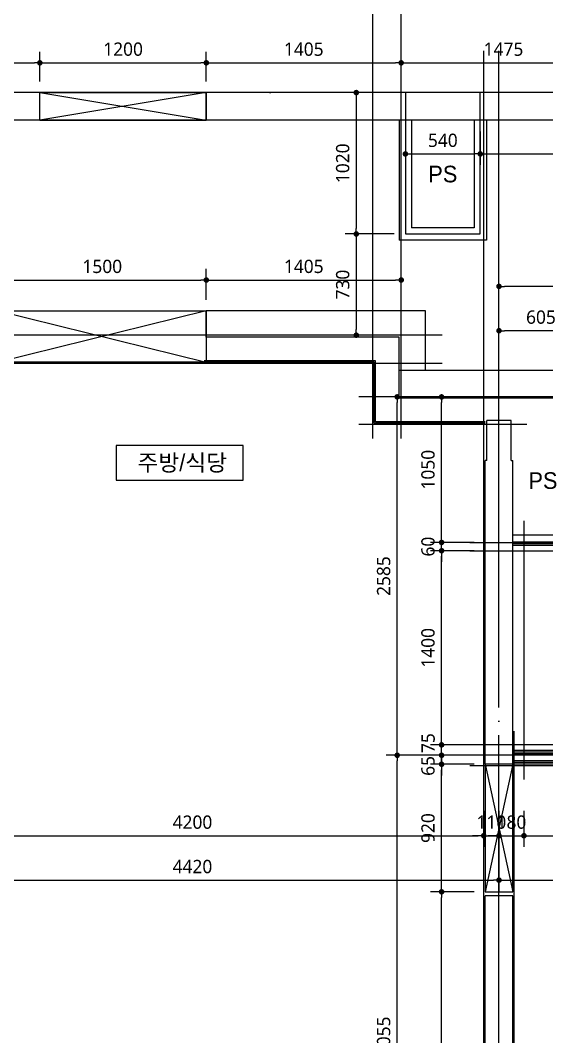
# Model space of a CAD drawing. Header units: millimetres. Extents: x 0 to 92204, y -190080 to 23760.
# Drawn here: x 16210 to 20005, y -38450 to -31119 of the extents above; entities that cross this region are included whole.
import ezdxf
from ezdxf.enums import TextEntityAlignment as Align

# ---------------------------------------------------------------- set-up
doc = ezdxf.new("R2010")
doc.units = ezdxf.units.MM
doc.header["$LTSCALE"] = 100
doc.linetypes.add('AUDIT_D_220706163347-0', pattern=[0])
doc.linetypes.add('CEN', pattern=[62, 60, -1, 0, -1])
doc.layers.get('defpoints').update_dxf_attribs({"color": 139})
for name, color, linetype in [('AA-XXXX-DIMS', 7, 'Continuous'), ('CEN_CON', 1, 'CEN'), ('CEN_WALL', 12, 'CEN'), ('CONC', 2, 'Continuous'), ('DIM', 7, 'AUDIT_D_220706163347-0'), ('ELE3_CON', 7, 'Continuous'), ('MC', 135, 'Continuous'), ('ROM', 7, 'AUDIT_D_220706163347-0'), ('WAL', 3, 'Continuous'), ('WAL_DRY', 7, 'Continuous'), ('실명', 3, 'AUDIT_D_220706163347-0'), ('실명박스', 7, 'AUDIT_D_220706163347-0'), ('창호-open', 4, 'Continuous')]:
    doc.layers.add(name, color=color, linetype=linetype)
doc.layers.add('AA-XXXX-MC', color=153, linetype='AUDIT_D_220706163347-0', plot=False)
doc.styles.add('HAUD01', font='Dotum.ttf')
doc.styles.add('맑은 고딕', font='malgun.ttf')
doc.dimstyles.new('NDIM40-in', dxfattribs={"dimscale": 40, "dimtxt": 2.4, "dimasz": 1, "dimexe": 2, "dimexo": 2, "dimgap": 1.2, "dimtad": 1, "dimdec": 0, "dimrnd": 0.25, "dimzin": 0, "dimdsep": 46, "dimtxsty": '맑은 고딕', "dimblk": 'DOT', "dimcen": 5, "dimclrd": 256, "dimclre": 256, "dimclrt": 3, "dimadec": 0, "dimazin": 0, "dimtfac": 1, "dimtdec": 0, "dimtix": 1, "dimtmove": 2, "dimatfit": 1, "dimldrblk": 'DIMDOT', "dimfxl": 0, "dimtolj": 1, "dimtzin": 0, "dimarcsym": 0})

# ---------------------------------------------------------------- blocks, each defined once
blk = doc.blocks.new('U-84A(기본)', base_point=(206477.1, -21253.3))
at = {"layer": 'CEN_CON'}
for p, q in [((217262.1, -21553.3), (217262.1, -10618.3)), ((221712.1, -10918.3), (211822.1, -10918.3)), ((219292.1, -13113.3), (216252.1, -13113.3))]:
    blk.add_line(p, q, dxfattribs=at)
at = {"layer": 'CEN_WALL'}
for p, q in [((216557.1, -13413.3), (216557.1, -10618.3)), ((216852.1, -12668.3), (212452.1, -12668.3)), ((217052.1, -14163.3), (218042.1, -14163.3)), ((219292.1, -15698.3), (217052.1, -15698.3))]:
    blk.add_line(p, q, dxfattribs=at)
at = {"layer": 'CONC'}
for p, q in [((213952.1, -10918.3), (211922.1, -10918.3)), ((213952.1, -11118.3), (213952.1, -10918.3)), ((218032.1, -10918.3), (215152.1, -10918.3)), ((215152.1, -11118.3), (215152.1, -10918.3)), ((213952.1, -11118.3), (212172.1, -11118.3)), ((218032.1, -11118.3), (215152.1, -11118.3)), ((219042.1, -12923.3), (216542.1, -12923.3)), ((216542.1, -13123.3), (216542.1, -12923.3)), ((219042.1, -13123.3), (216542.1, -13123.3)), ((217349.1, -13283.3), (217175.1, -13283.3)), ((217175.1, -13573.3), (217175.1, -13283.3)), ((217349.1, -13573.3), (217349.1, -13283.3)), ((217162.1, -15763.3), (217162.1, -13573.3)), ((217175.1, -13573.3), (217162.1, -13573.3)), ((217349.1, -13573.3), (217362.1, -13573.3)), ((217362.1, -15763.3), (217362.1, -13573.3)), ((217362.1, -15763.3), (217162.1, -15763.3)), ((217162.1, -19113.3), (217162.1, -16713.3)), ((217362.1, -16713.3), (217162.1, -16713.3)), ((217362.1, -19113.3), (217362.1, -16713.3))]:
    blk.add_line(p, q, dxfattribs=at)
at = {"layer": 'ELE3_CON'}
blk.add_line((213952.1, -11118.3), (215152.1, -11118.3), dxfattribs=at)
at = {"layer": 'MC'}
for p, q in [((216352.1, -13413.3), (216352.1, -10618.3)), ((217152.1, -21553.3), (217152.1, -10618.3)), ((216852.1, -12873.3), (212452.1, -12873.3)), ((217462.1, -13313.3), (216252.1, -13313.3)), ((217442.1, -14008.3), (217442.1, -15873.3)), ((217052.1, -14223.3), (218042.1, -14223.3)), ((217372.1, -21553.3), (217372.1, -15523.3)), ((219292.1, -15623.3), (217052.1, -15623.3)), ((219292.1, -15773.3), (217052.1, -15773.3))]:
    blk.add_line(p, q, dxfattribs=at)
at = {"layer": 'WAL'}
for p, q in [((216542.1, -11118.3), (216542.1, -11983.3)), ((216632.1, -11118.3), (216632.1, -11893.3)), ((217082.1, -11118.3), (217082.1, -11893.3)), ((217172.1, -11118.3), (217172.1, -11983.3)), ((217082.1, -11893.3), (216632.1, -11893.3)), ((217172.1, -11983.3), (216542.1, -11983.3)), ((216732.1, -12493.3), (215152.1, -12493.3)), ((215152.1, -12683.3), (215152.1, -12493.3)), ((216732.1, -12923.3), (216732.1, -12493.3)), ((216542.1, -12683.3), (215152.1, -12683.3)), ((216542.1, -13123.3), (216542.1, -12683.3))]:
    blk.add_line(p, q, dxfattribs=at)
at = {"layer": 'WAL_DRY'}
for p, q in [((216372.1, -12853.3), (215137.1, -12853.3)), ((216362.1, -12863.3), (215137.1, -12863.3)), ((216362.1, -13303.3), (216362.1, -12863.3)), ((216372.1, -13293.3), (216372.1, -12853.3)), ((217162.1, -13303.3), (216362.1, -13303.3)), ((217162.1, -13293.3), (216372.1, -13293.3)), ((217362.1, -14108.3), (217797.1, -14108.3)), ((217362.1, -14158.3), (217847.1, -14158.3)), ((217362.1, -14170.8), (217859.6, -14170.8)), ((217362.1, -14183.3), (217872.1, -14183.3)), ((219082.1, -15663.3), (217362.1, -15663.3)), ((219094.6, -15675.8), (217362.1, -15675.8)), ((219107.1, -15688.3), (217362.1, -15688.3)), ((219157.1, -15738.3), (217362.1, -15738.3)), ((219169.6, -15750.8), (217362.1, -15750.8)), ((219182.1, -15763.3), (217362.1, -15763.3))]:
    blk.add_line(p, q, dxfattribs=at)
blk = doc.blocks.new('_Dot')
at = {"color": 0, "linetype": 'ByBlock', "lineweight": -2}
blk.add_line((-0.5, 0), (-1, 0), dxfattribs=at)
at = {"color": 0, "linetype": 'ByBlock', "const_width": 0.5}
blk.add_lwpolyline([(-0.25, 0, 1), (0.25, 0, 1)], format="xyb", close=True, dxfattribs=at)
blk = doc.blocks.new('*D460')
at = {"layer": 'defpoints', "color": 0, "transparency": 16777216}
for p in [(15351.2, -36740.4), (19551.2, -36740.4), (19551.2, -37001.1)]:
    blk.add_point(p, dxfattribs=at)
at = {"layer": 'DIM', "lineweight": -2, "transparency": 16777216}
for p, q in [((15351.2, -36820.4), (15351.2, -37081.1)), ((19551.2, -36820.4), (19551.2, -37081.1)), ((15391.2, -37001.1), (19511.2, -37001.1))]:
    blk.add_line(p, q, dxfattribs=at)
at = {"layer": 'DIM', "lineweight": -2, "transparency": 16777216, "xscale": 40, "yscale": 40, "zscale": 40, "rotation": 180}
blk.add_blockref('_Dot', (15351.2, -37001.1), dxfattribs=at)
at = {"layer": 'DIM', "lineweight": -2, "transparency": 16777216, "xscale": 40, "yscale": 40, "zscale": 40}
blk.add_blockref('_Dot', (19551.2, -37001.1), dxfattribs=at)
at = {"layer": 'DIM', "color": 3, "transparency": 16777216, "insert": (17451.2, -36903.5), "char_height": 96, "attachment_point": 5, "style": '맑은 고딕'}
blk.add_mtext('\\A1;4200', dxfattribs=at)
blk = doc.blocks.new('DIMDOT')
at = {"layer": 'AA-XXXX-DIMS'}
for p, q in [((-1.5, 0), (1.5, 0)), ((0, -1.5), (0, 1.5))]:
    blk.add_line(p, q, dxfattribs=at)
for radius in [0.5, 0.25]:
    blk.add_circle((0, 0), radius, dxfattribs=at)
blk = doc.blocks.new('*D461')
at = {"layer": 'defpoints', "color": 0, "transparency": 16777216}
for p in [(19551.2, -36740.4), (19661.2, -36740.4), (19661.2, -37001.1)]:
    blk.add_point(p, dxfattribs=at)
at = {"layer": 'DIM', "lineweight": -2, "transparency": 16777216}
for p, q in [((19551.2, -36820.4), (19551.2, -37081.1)), ((19661.2, -36820.4), (19661.2, -37081.1)), ((19511.2, -37001.1), (19471.2, -37001.1)), ((19551.2, -37001.1), (19661.2, -37001.1)), ((19701.2, -37001.1), (19741.2, -37001.1))]:
    blk.add_line(p, q, dxfattribs=at)
at = {"layer": 'DIM', "lineweight": -2, "transparency": 16777216, "xscale": 40, "yscale": 40, "zscale": 40}
blk.add_blockref('_Dot', (19551.2, -37001.1), dxfattribs=at)
at = {"layer": 'DIM', "lineweight": -2, "transparency": 16777216, "xscale": 40, "yscale": 40, "zscale": 40, "rotation": 180}
blk.add_blockref('_Dot', (19661.2, -37001.1), dxfattribs=at)
at = {"layer": 'DIM', "color": 3, "transparency": 16777216, "insert": (19606.2, -36903.2), "char_height": 96, "attachment_point": 5, "style": '맑은 고딕'}
blk.add_mtext('\\A1;110', dxfattribs=at)
blk = doc.blocks.new('*D462')
at = {"layer": 'defpoints', "color": 0, "transparency": 16777216}
for p in [(19661.2, -36740.4), (19841.2, -36740.4), (19841.2, -37001.1)]:
    blk.add_point(p, dxfattribs=at)
at = {"layer": 'DIM', "lineweight": -2, "transparency": 16777216}
for p, q in [((19661.2, -36820.4), (19661.2, -37081.1)), ((19841.2, -36820.4), (19841.2, -37081.1)), ((19621.2, -37001.1), (19581.2, -37001.1)), ((19661.2, -37001.1), (19841.2, -37001.1)), ((19881.2, -37001.1), (19921.2, -37001.1))]:
    blk.add_line(p, q, dxfattribs=at)
at = {"layer": 'DIM', "lineweight": -2, "transparency": 16777216, "xscale": 40, "yscale": 40, "zscale": 40}
blk.add_blockref('_Dot', (19661.2, -37001.1), dxfattribs=at)
at = {"layer": 'DIM', "lineweight": -2, "transparency": 16777216, "xscale": 40, "yscale": 40, "zscale": 40, "rotation": 180}
blk.add_blockref('_Dot', (19841.2, -37001.1), dxfattribs=at)
at = {"layer": 'DIM', "color": 3, "transparency": 16777216, "insert": (19751.2, -36903.2), "char_height": 96, "attachment_point": 5, "style": '맑은 고딕'}
blk.add_mtext('\\A1;180', dxfattribs=at)
blk = doc.blocks.new('*D463')
at = {"layer": 'defpoints', "color": 0, "transparency": 16777216}
for p in [(19841.2, -36740.4), (21441.2, -36740.4), (21441.2, -37001.1)]:
    blk.add_point(p, dxfattribs=at)
at = {"layer": 'DIM', "lineweight": -2, "transparency": 16777216}
for p, q in [((19841.2, -36820.4), (19841.2, -37081.1)), ((21441.2, -36820.4), (21441.2, -37081.1)), ((19881.2, -37001.1), (21401.2, -37001.1))]:
    blk.add_line(p, q, dxfattribs=at)
at = {"layer": 'DIM', "lineweight": -2, "transparency": 16777216, "xscale": 40, "yscale": 40, "zscale": 40, "rotation": 180}
blk.add_blockref('_Dot', (19841.2, -37001.1), dxfattribs=at)
at = {"layer": 'DIM', "lineweight": -2, "transparency": 16777216, "xscale": 40, "yscale": 40, "zscale": 40}
blk.add_blockref('_Dot', (21441.2, -37001.1), dxfattribs=at)
at = {"layer": 'DIM', "color": 3, "transparency": 16777216, "insert": (20641.2, -36903.2), "char_height": 96, "attachment_point": 5, "style": '맑은 고딕'}
blk.add_mtext('\\A1;1600', dxfattribs=at)
blk = doc.blocks.new('*D470')
at = {"layer": 'defpoints', "color": 0, "transparency": 16777216}
for p in [(19661.2, -36740.4), (21516.2, -36740.4), (21516.2, -37321.1)]:
    blk.add_point(p, dxfattribs=at)
at = {"layer": 'DIM', "lineweight": -2, "transparency": 16777216}
for p, q in [((19661.2, -36820.4), (19661.2, -37401.1)), ((21516.2, -36820.4), (21516.2, -37401.1)), ((19701.2, -37321.1), (21476.2, -37321.1))]:
    blk.add_line(p, q, dxfattribs=at)
at = {"layer": 'DIM', "lineweight": -2, "transparency": 16777216, "xscale": 40, "yscale": 40, "zscale": 40, "rotation": 180}
blk.add_blockref('_Dot', (19661.2, -37321.1), dxfattribs=at)
at = {"layer": 'DIM', "lineweight": -2, "transparency": 16777216, "xscale": 40, "yscale": 40, "zscale": 40}
blk.add_blockref('_Dot', (21516.2, -37321.1), dxfattribs=at)
at = {"layer": 'DIM', "color": 3, "transparency": 16777216, "insert": (20588.7, -37223.2), "char_height": 96, "attachment_point": 5, "style": '맑은 고딕'}
blk.add_mtext('\\A1;1855', dxfattribs=at)
blk = doc.blocks.new('*D471')
at = {"layer": 'defpoints', "color": 0, "transparency": 16777216}
for p in [(15241.2, -36740.4), (19661.2, -36740.4), (19661.2, -37321.1)]:
    blk.add_point(p, dxfattribs=at)
at = {"layer": 'DIM', "lineweight": -2, "transparency": 16777216}
for p, q in [((15241.2, -36820.4), (15241.2, -37401.1)), ((19661.2, -36820.4), (19661.2, -37401.1)), ((15281.2, -37321.1), (19621.2, -37321.1))]:
    blk.add_line(p, q, dxfattribs=at)
at = {"layer": 'DIM', "lineweight": -2, "transparency": 16777216, "xscale": 40, "yscale": 40, "zscale": 40, "rotation": 180}
blk.add_blockref('_Dot', (15241.2, -37321.1), dxfattribs=at)
at = {"layer": 'DIM', "lineweight": -2, "transparency": 16777216, "xscale": 40, "yscale": 40, "zscale": 40}
blk.add_blockref('_Dot', (19661.2, -37321.1), dxfattribs=at)
at = {"layer": 'DIM', "color": 3, "transparency": 16777216, "insert": (17451.2, -37223.5), "char_height": 96, "attachment_point": 5, "style": '맑은 고딕'}
blk.add_mtext('\\A1;4420', dxfattribs=at)
blk = doc.blocks.new('*D491')
at = {"layer": 'defpoints', "color": 0, "transparency": 16777216}
for p in [(16351.2, -31425.8), (15216.2, -31640.4), (16351.2, -31640.4)]:
    blk.add_point(p, dxfattribs=at)
at = {"layer": 'DIM', "lineweight": -2, "transparency": 16777216}
for p, q in [((15216.2, -31560.4), (15216.2, -31345.8)), ((16351.2, -31560.4), (16351.2, -31345.8)), ((15256.2, -31425.8), (16311.2, -31425.8))]:
    blk.add_line(p, q, dxfattribs=at)
at = {"layer": 'DIM', "lineweight": -2, "transparency": 16777216, "xscale": 40, "yscale": 40, "zscale": 40, "rotation": 180}
blk.add_blockref('_Dot', (15216.2, -31425.8), dxfattribs=at)
at = {"layer": 'DIM', "lineweight": -2, "transparency": 16777216, "xscale": 40, "yscale": 40, "zscale": 40}
blk.add_blockref('_Dot', (16351.2, -31425.8), dxfattribs=at)
at = {"layer": 'DIM', "color": 3, "transparency": 16777216, "insert": (15783.7, -31327.9), "char_height": 96, "attachment_point": 5, "style": '맑은 고딕'}
blk.add_mtext('\\A1;1135', dxfattribs=at)
blk = doc.blocks.new('*D492')
at = {"layer": 'defpoints', "color": 0, "transparency": 16777216}
for p in [(17551.2, -31425.8), (16351.2, -31640.4), (17551.2, -31640.4)]:
    blk.add_point(p, dxfattribs=at)
at = {"layer": 'DIM', "lineweight": -2, "transparency": 16777216}
for p, q in [((16351.2, -31560.4), (16351.2, -31345.8)), ((17551.2, -31560.4), (17551.2, -31345.8)), ((16391.2, -31425.8), (17511.2, -31425.8))]:
    blk.add_line(p, q, dxfattribs=at)
at = {"layer": 'DIM', "lineweight": -2, "transparency": 16777216, "xscale": 40, "yscale": 40, "zscale": 40, "rotation": 180}
blk.add_blockref('_Dot', (16351.2, -31425.8), dxfattribs=at)
at = {"layer": 'DIM', "lineweight": -2, "transparency": 16777216, "xscale": 40, "yscale": 40, "zscale": 40}
blk.add_blockref('_Dot', (17551.2, -31425.8), dxfattribs=at)
at = {"layer": 'DIM', "color": 3, "transparency": 16777216, "insert": (16951.2, -31327.9), "char_height": 96, "attachment_point": 5, "style": '맑은 고딕'}
blk.add_mtext('\\A1;1200', dxfattribs=at)
blk = doc.blocks.new('*D493')
at = {"layer": 'defpoints', "color": 0, "transparency": 16777216}
for p in [(18956.2, -31425.8), (17551.2, -31640.4), (18956.2, -31640.4)]:
    blk.add_point(p, dxfattribs=at)
at = {"layer": 'DIM', "lineweight": -2, "transparency": 16777216}
for p, q in [((17551.2, -31560.4), (17551.2, -31345.8)), ((18956.2, -31560.4), (18956.2, -31345.8)), ((17591.2, -31425.8), (18916.2, -31425.8))]:
    blk.add_line(p, q, dxfattribs=at)
at = {"layer": 'DIM', "lineweight": -2, "transparency": 16777216, "xscale": 40, "yscale": 40, "zscale": 40, "rotation": 180}
blk.add_blockref('_Dot', (17551.2, -31425.8), dxfattribs=at)
at = {"layer": 'DIM', "lineweight": -2, "transparency": 16777216, "xscale": 40, "yscale": 40, "zscale": 40}
blk.add_blockref('_Dot', (18956.2, -31425.8), dxfattribs=at)
at = {"layer": 'DIM', "color": 3, "transparency": 16777216, "insert": (18253.7, -31327.9), "char_height": 96, "attachment_point": 5, "style": '맑은 고딕'}
blk.add_mtext('\\A1;1405', dxfattribs=at)
blk = doc.blocks.new('*D494')
at = {"layer": 'defpoints', "color": 0, "transparency": 16777216}
for p in [(20431.2, -31425.8), (18956.2, -31640.4), (20431.2, -31640.4)]:
    blk.add_point(p, dxfattribs=at)
at = {"layer": 'DIM', "lineweight": -2, "transparency": 16777216}
for p, q in [((18956.2, -31560.4), (18956.2, -31345.8)), ((20431.2, -31560.4), (20431.2, -31345.8)), ((18996.2, -31425.8), (20391.2, -31425.8))]:
    blk.add_line(p, q, dxfattribs=at)
at = {"layer": 'DIM', "lineweight": -2, "transparency": 16777216, "xscale": 40, "yscale": 40, "zscale": 40, "rotation": 180}
blk.add_blockref('_Dot', (18956.2, -31425.8), dxfattribs=at)
at = {"layer": 'DIM', "lineweight": -2, "transparency": 16777216, "xscale": 40, "yscale": 40, "zscale": 40}
blk.add_blockref('_Dot', (20431.2, -31425.8), dxfattribs=at)
at = {"layer": 'DIM', "color": 3, "transparency": 16777216, "insert": (19693.7, -31327.9), "char_height": 96, "attachment_point": 5, "style": '맑은 고딕'}
blk.add_mtext('\\A1;1475', dxfattribs=at)
blk = doc.blocks.new('*D500')
at = {"layer": 'defpoints', "color": 0, "transparency": 16777216}
for p in [(18986.2, -31640.4), (18632.4, -32660.4), (18986.2, -32660.4)]:
    blk.add_point(p, dxfattribs=at)
at = {"layer": 'DIM', "lineweight": -2, "transparency": 16777216}
for p, q in [((18906.2, -31640.4), (18552.4, -31640.4)), ((18632.4, -31680.4), (18632.4, -32620.4)), ((18906.2, -32660.4), (18552.4, -32660.4))]:
    blk.add_line(p, q, dxfattribs=at)
at = {"layer": 'DIM', "lineweight": -2, "transparency": 16777216, "xscale": 40, "yscale": 40, "zscale": 40}
for p, rotation in [((18632.4, -31640.4), 90), ((18632.4, -32660.4), 270)]:
    blk.add_blockref('_Dot', p, dxfattribs=dict(at, rotation=rotation))
at = {"layer": 'DIM', "color": 3, "transparency": 16777216, "insert": (18534.6, -32150.4), "char_height": 96, "attachment_point": 5, "rotation": 90, "style": '맑은 고딕'}
blk.add_mtext('\\A1;1020', dxfattribs=at)
blk = doc.blocks.new('*D501')
at = {"layer": 'defpoints', "color": 0, "transparency": 16777216}
for p in [(18986.2, -32660.4), (18632.4, -33390.4), (18986.2, -33390.4)]:
    blk.add_point(p, dxfattribs=at)
at = {"layer": 'DIM', "lineweight": -2, "transparency": 16777216}
for p, q in [((18906.2, -32660.4), (18552.4, -32660.4)), ((18632.4, -32700.4), (18632.4, -33350.4)), ((18906.2, -33390.4), (18552.4, -33390.4))]:
    blk.add_line(p, q, dxfattribs=at)
at = {"layer": 'DIM', "lineweight": -2, "transparency": 16777216, "xscale": 40, "yscale": 40, "zscale": 40}
for p, rotation in [((18632.4, -32660.4), 90), ((18632.4, -33390.4), 270)]:
    blk.add_blockref('_Dot', p, dxfattribs=dict(at, rotation=rotation))
at = {"layer": 'DIM', "color": 3, "transparency": 16777216, "insert": (18534.8, -33025.4), "char_height": 96, "attachment_point": 5, "rotation": 90, "style": '맑은 고딕'}
blk.add_mtext('\\A1;730', dxfattribs=at)
blk = doc.blocks.new('*D502')
at = {"layer": 'defpoints', "color": 0, "transparency": 16777216}
for p in [(18986.2, -31840.4), (19526.2, -31840.4), (19526.2, -32082.8)]:
    blk.add_point(p, dxfattribs=at)
at = {"layer": 'DIM', "lineweight": -2, "transparency": 16777216}
for p, q in [((18986.2, -31920.4), (18986.2, -32162.8)), ((19526.2, -31920.4), (19526.2, -32162.8)), ((19026.2, -32082.8), (19486.2, -32082.8))]:
    blk.add_line(p, q, dxfattribs=at)
at = {"layer": 'DIM', "lineweight": -2, "transparency": 16777216, "xscale": 40, "yscale": 40, "zscale": 40, "rotation": 180}
blk.add_blockref('_Dot', (18986.2, -32082.8), dxfattribs=at)
at = {"layer": 'DIM', "lineweight": -2, "transparency": 16777216, "xscale": 40, "yscale": 40, "zscale": 40}
blk.add_blockref('_Dot', (19526.2, -32082.8), dxfattribs=at)
at = {"layer": 'DIM', "color": 3, "transparency": 16777216, "insert": (19256.2, -31985.2), "char_height": 96, "attachment_point": 5, "style": '맑은 고딕'}
blk.add_mtext('\\A1;540', dxfattribs=at)
blk = doc.blocks.new('*D503')
at = {"layer": 'defpoints', "color": 0, "transparency": 16777216}
for p in [(19526.2, -31840.4), (21431.2, -31840.4), (21431.2, -32082.8)]:
    blk.add_point(p, dxfattribs=at)
at = {"layer": 'DIM', "lineweight": -2, "transparency": 16777216}
for p, q in [((19526.2, -31920.4), (19526.2, -32162.8)), ((21431.2, -31920.4), (21431.2, -32162.8)), ((19566.2, -32082.8), (21391.2, -32082.8))]:
    blk.add_line(p, q, dxfattribs=at)
at = {"layer": 'DIM', "lineweight": -2, "transparency": 16777216, "xscale": 40, "yscale": 40, "zscale": 40, "rotation": 180}
blk.add_blockref('_Dot', (19526.2, -32082.8), dxfattribs=at)
at = {"layer": 'DIM', "lineweight": -2, "transparency": 16777216, "xscale": 40, "yscale": 40, "zscale": 40}
blk.add_blockref('_Dot', (21431.2, -32082.8), dxfattribs=at)
at = {"layer": 'DIM', "color": 3, "transparency": 16777216, "insert": (20478.7, -31984.9), "char_height": 96, "attachment_point": 5, "style": '맑은 고딕'}
blk.add_mtext('\\A1;1905', dxfattribs=at)
blk = doc.blocks.new('*D510')
at = {"layer": 'defpoints', "color": 0, "transparency": 16777216}
for p in [(19661.2, -33358.3), (19661.2, -33655.4), (20266.2, -33655.4)]:
    blk.add_point(p, dxfattribs=at)
at = {"layer": 'DIM', "lineweight": -2, "transparency": 16777216}
for p, q in [((19661.2, -33575.4), (19661.2, -33278.3)), ((20266.2, -33575.4), (20266.2, -33278.3)), ((20226.2, -33358.3), (19701.2, -33358.3))]:
    blk.add_line(p, q, dxfattribs=at)
at = {"layer": 'DIM', "lineweight": -2, "transparency": 16777216, "xscale": 40, "yscale": 40, "zscale": 40, "rotation": 180}
blk.add_blockref('_Dot', (19661.2, -33358.3), dxfattribs=at)
at = {"layer": 'DIM', "lineweight": -2, "transparency": 16777216, "xscale": 40, "yscale": 40, "zscale": 40}
blk.add_blockref('_Dot', (20266.2, -33358.3), dxfattribs=at)
at = {"layer": 'DIM', "color": 3, "transparency": 16777216, "insert": (19963.7, -33260.7), "char_height": 96, "attachment_point": 5, "style": '맑은 고딕'}
blk.add_mtext('\\A1;605', dxfattribs=at)
blk = doc.blocks.new('*D511')
at = {"layer": 'defpoints', "color": 0, "transparency": 16777216}
for p in [(19661.2, -33038.3), (19661.2, -33655.4), (23506.2, -33655.4)]:
    blk.add_point(p, dxfattribs=at)
at = {"layer": 'DIM', "lineweight": -2, "transparency": 16777216}
for p, q in [((19661.2, -33575.4), (19661.2, -32958.3)), ((23506.2, -33575.4), (23506.2, -32958.3)), ((23466.2, -33038.3), (19701.2, -33038.3))]:
    blk.add_line(p, q, dxfattribs=at)
at = {"layer": 'DIM', "lineweight": -2, "transparency": 16777216, "xscale": 40, "yscale": 40, "zscale": 40, "rotation": 180}
blk.add_blockref('_Dot', (19661.2, -33038.3), dxfattribs=at)
at = {"layer": 'DIM', "lineweight": -2, "transparency": 16777216, "xscale": 40, "yscale": 40, "zscale": 40}
blk.add_blockref('_Dot', (23506.2, -33038.3), dxfattribs=at)
at = {"layer": 'DIM', "color": 3, "transparency": 16777216, "insert": (21583.7, -32940.7), "char_height": 96, "attachment_point": 5, "style": '맑은 고딕'}
blk.add_mtext('\\A1;3845', dxfattribs=at)
blk = doc.blocks.new('*D512')
at = {"layer": 'defpoints', "color": 0, "transparency": 16777216}
for p in [(19247.4, -37405.4), (19561.2, -37405.4), (19561.2, -40475.4)]:
    blk.add_point(p, dxfattribs=at)
at = {"layer": 'DIM', "lineweight": -2, "transparency": 16777216}
for p, q in [((19481.2, -37405.4), (19167.4, -37405.4)), ((19247.4, -40435.4), (19247.4, -37445.4)), ((19481.2, -40475.4), (19167.4, -40475.4))]:
    blk.add_line(p, q, dxfattribs=at)
at = {"layer": 'DIM', "lineweight": -2, "transparency": 16777216, "xscale": 40, "yscale": 40, "zscale": 40}
for p, rotation in [((19247.4, -37405.4), 90), ((19247.4, -40475.4), 270)]:
    blk.add_blockref('_Dot', p, dxfattribs=dict(at, rotation=rotation))
at = {"layer": 'DIM', "color": 3, "transparency": 16777216, "insert": (19149.8, -38940.4), "char_height": 96, "attachment_point": 5, "rotation": 90, "style": '맑은 고딕'}
blk.add_mtext('\\A1;3070', dxfattribs=at)
blk = doc.blocks.new('*D513')
at = {"layer": 'defpoints', "color": 0, "transparency": 16777216}
for p in [(19247.4, -36485.4), (19561.2, -36485.4), (19561.2, -37405.4)]:
    blk.add_point(p, dxfattribs=at)
at = {"layer": 'DIM', "lineweight": -2, "transparency": 16777216}
for p, q in [((19481.2, -36485.4), (19167.4, -36485.4)), ((19247.4, -37365.4), (19247.4, -36525.4)), ((19481.2, -37405.4), (19167.4, -37405.4))]:
    blk.add_line(p, q, dxfattribs=at)
at = {"layer": 'DIM', "lineweight": -2, "transparency": 16777216, "xscale": 40, "yscale": 40, "zscale": 40}
for p, rotation in [((19247.4, -36485.4), 90), ((19247.4, -37405.4), 270)]:
    blk.add_blockref('_Dot', p, dxfattribs=dict(at, rotation=rotation))
at = {"layer": 'DIM', "color": 3, "transparency": 16777216, "insert": (19149.8, -36945.4), "char_height": 96, "attachment_point": 5, "rotation": 90, "style": '맑은 고딕'}
blk.add_mtext('\\A1;920', dxfattribs=at)
blk = doc.blocks.new('*D514')
at = {"layer": 'defpoints', "color": 0, "transparency": 16777216}
for p in [(19247.4, -36420.4), (19561.2, -36420.4), (19561.2, -36485.4)]:
    blk.add_point(p, dxfattribs=at)
at = {"layer": 'DIM', "lineweight": -2, "transparency": 16777216}
for p, q in [((19247.4, -36380.4), (19247.4, -36340.4)), ((19481.2, -36420.4), (19167.4, -36420.4)), ((19247.4, -36485.4), (19247.4, -36420.4)), ((19481.2, -36485.4), (19167.4, -36485.4)), ((19247.4, -36525.4), (19247.4, -36565.4))]:
    blk.add_line(p, q, dxfattribs=at)
at = {"layer": 'DIM', "lineweight": -2, "transparency": 16777216, "xscale": 40, "yscale": 40, "zscale": 40}
for p, rotation in [((19247.4, -36420.4), 270), ((19247.4, -36485.4), 90)]:
    blk.add_blockref('_Dot', p, dxfattribs=dict(at, rotation=rotation))
at = {"layer": 'DIM', "color": 3, "transparency": 16777216, "insert": (19149.8, -36497.2), "char_height": 96, "attachment_point": 5, "rotation": 90, "style": '맑은 고딕'}
blk.add_mtext('\\A1;65', dxfattribs=at)
blk = doc.blocks.new('*D515')
at = {"layer": 'defpoints', "color": 0, "transparency": 16777216}
for p in [(19247.4, -36345.4), (19561.2, -36345.4), (19561.2, -36420.4)]:
    blk.add_point(p, dxfattribs=at)
at = {"layer": 'DIM', "lineweight": -2, "transparency": 16777216}
for p, q in [((19247.4, -36305.4), (19247.4, -36265.4)), ((19481.2, -36345.4), (19167.4, -36345.4)), ((19247.4, -36420.4), (19247.4, -36345.4)), ((19481.2, -36420.4), (19167.4, -36420.4)), ((19247.4, -36460.4), (19247.4, -36500.4))]:
    blk.add_line(p, q, dxfattribs=at)
at = {"layer": 'DIM', "lineweight": -2, "transparency": 16777216, "xscale": 40, "yscale": 40, "zscale": 40}
for p, rotation in [((19247.4, -36345.4), 270), ((19247.4, -36420.4), 90)]:
    blk.add_blockref('_Dot', p, dxfattribs=dict(at, rotation=rotation))
at = {"layer": 'DIM', "color": 3, "transparency": 16777216, "insert": (19150.6, -36332.5), "char_height": 96, "attachment_point": 5, "rotation": 90, "style": '맑은 고딕'}
blk.add_mtext('\\A1;75', dxfattribs=at)
blk = doc.blocks.new('*D516')
at = {"layer": 'defpoints', "color": 0, "transparency": 16777216}
for p in [(19247.4, -34945.4), (19561.2, -34945.4), (19561.2, -36345.4)]:
    blk.add_point(p, dxfattribs=at)
at = {"layer": 'DIM', "lineweight": -2, "transparency": 16777216}
for p, q in [((19481.2, -34945.4), (19167.4, -34945.4)), ((19247.4, -36305.4), (19247.4, -34985.4)), ((19481.2, -36345.4), (19167.4, -36345.4))]:
    blk.add_line(p, q, dxfattribs=at)
at = {"layer": 'DIM', "lineweight": -2, "transparency": 16777216, "xscale": 40, "yscale": 40, "zscale": 40}
for p, rotation in [((19247.4, -34945.4), 90), ((19247.4, -36345.4), 270)]:
    blk.add_blockref('_Dot', p, dxfattribs=dict(at, rotation=rotation))
at = {"layer": 'DIM', "color": 3, "transparency": 16777216, "insert": (19149.6, -35645.4), "char_height": 96, "attachment_point": 5, "rotation": 90, "style": '맑은 고딕'}
blk.add_mtext('\\A1;1400', dxfattribs=at)
blk = doc.blocks.new('*D517')
at = {"layer": 'defpoints', "color": 0, "transparency": 16777216}
for p in [(19247.4, -34885.4), (19561.2, -34885.4), (19561.2, -34945.4)]:
    blk.add_point(p, dxfattribs=at)
at = {"layer": 'DIM', "lineweight": -2, "transparency": 16777216}
for p, q in [((19247.4, -34845.4), (19247.4, -34805.4)), ((19481.2, -34885.4), (19167.4, -34885.4)), ((19247.4, -34945.4), (19247.4, -34885.4)), ((19481.2, -34945.4), (19167.4, -34945.4)), ((19247.4, -34985.4), (19247.4, -35025.4))]:
    blk.add_line(p, q, dxfattribs=at)
at = {"layer": 'DIM', "lineweight": -2, "transparency": 16777216, "xscale": 40, "yscale": 40, "zscale": 40}
for p, rotation in [((19247.4, -34885.4), 270), ((19247.4, -34945.4), 90)]:
    blk.add_blockref('_Dot', p, dxfattribs=dict(at, rotation=rotation))
at = {"layer": 'DIM', "color": 3, "transparency": 16777216, "insert": (19149.8, -34915.4), "char_height": 96, "attachment_point": 5, "rotation": 90, "style": '맑은 고딕'}
blk.add_mtext('\\A1;60', dxfattribs=at)
blk = doc.blocks.new('*D518')
at = {"layer": 'defpoints', "color": 0, "transparency": 16777216}
for p in [(19247.4, -33835.4), (19551.2, -33835.4), (19561.2, -34885.4)]:
    blk.add_point(p, dxfattribs=at)
at = {"layer": 'DIM', "lineweight": -2, "transparency": 16777216}
for p, q in [((19471.2, -33835.4), (19167.4, -33835.4)), ((19247.4, -34845.4), (19247.4, -33875.4)), ((19481.2, -34885.4), (19167.4, -34885.4))]:
    blk.add_line(p, q, dxfattribs=at)
at = {"layer": 'DIM', "lineweight": -2, "transparency": 16777216, "xscale": 40, "yscale": 40, "zscale": 40}
for p, rotation in [((19247.4, -33835.4), 90), ((19247.4, -34885.4), 270)]:
    blk.add_blockref('_Dot', p, dxfattribs=dict(at, rotation=rotation))
at = {"layer": 'DIM', "color": 3, "transparency": 16777216, "insert": (19149.6, -34360.4), "char_height": 96, "attachment_point": 5, "rotation": 90, "style": '맑은 고딕'}
blk.add_mtext('\\A1;1050', dxfattribs=at)
blk = doc.blocks.new('*D519')
at = {"layer": 'defpoints', "color": 0, "transparency": 16777216}
for p in [(18927.4, -33835.4), (19551.2, -33835.4), (19555.2, -36420.4)]:
    blk.add_point(p, dxfattribs=at)
at = {"layer": 'DIM', "lineweight": -2, "transparency": 16777216}
for p, q in [((19471.2, -33835.4), (18847.4, -33835.4)), ((18927.4, -36380.4), (18927.4, -33875.4)), ((19475.2, -36420.4), (18847.4, -36420.4))]:
    blk.add_line(p, q, dxfattribs=at)
at = {"layer": 'DIM', "lineweight": -2, "transparency": 16777216, "xscale": 40, "yscale": 40, "zscale": 40}
for p, rotation in [((18927.4, -33835.4), 90), ((18927.4, -36420.4), 270)]:
    blk.add_blockref('_Dot', p, dxfattribs=dict(at, rotation=rotation))
at = {"layer": 'DIM', "color": 3, "transparency": 16777216, "insert": (18829.8, -35127.9), "char_height": 96, "attachment_point": 5, "rotation": 90, "style": '맑은 고딕'}
blk.add_mtext('\\A1;2585', dxfattribs=at)
blk = doc.blocks.new('*D520')
at = {"layer": 'defpoints', "color": 0, "transparency": 16777216}
for p in [(18927.4, -36420.4), (19551.2, -36420.4), (19557.2, -40475.4)]:
    blk.add_point(p, dxfattribs=at)
at = {"layer": 'DIM', "lineweight": -2, "transparency": 16777216}
for p, q in [((19471.2, -36420.4), (18847.4, -36420.4)), ((18927.4, -40435.4), (18927.4, -36460.4)), ((19477.2, -40475.4), (18847.4, -40475.4))]:
    blk.add_line(p, q, dxfattribs=at)
at = {"layer": 'DIM', "lineweight": -2, "transparency": 16777216, "xscale": 40, "yscale": 40, "zscale": 40}
for p, rotation in [((18927.4, -36420.4), 90), ((18927.4, -40475.4), 270)]:
    blk.add_blockref('_Dot', p, dxfattribs=dict(at, rotation=rotation))
at = {"layer": 'DIM', "color": 3, "transparency": 16777216, "insert": (18829.8, -38447.9), "char_height": 96, "attachment_point": 5, "rotation": 90, "style": '맑은 고딕'}
blk.add_mtext('\\A1;4055', dxfattribs=at)
blk = doc.blocks.new('*D525')
at = {"layer": 'defpoints', "color": 0, "transparency": 16777216}
for p in [(17551.2, -32992.5), (16051.2, -33215.4), (17551.2, -33215.4)]:
    blk.add_point(p, dxfattribs=at)
at = {"layer": 'DIM', "lineweight": -2, "transparency": 16777216}
for p, q in [((16051.2, -33135.4), (16051.2, -32912.5)), ((17551.2, -33135.4), (17551.2, -32912.5)), ((16091.2, -32992.5), (17511.2, -32992.5))]:
    blk.add_line(p, q, dxfattribs=at)
at = {"layer": 'DIM', "lineweight": -2, "transparency": 16777216, "xscale": 40, "yscale": 40, "zscale": 40, "rotation": 180}
blk.add_blockref('_Dot', (16051.2, -32992.5), dxfattribs=at)
at = {"layer": 'DIM', "lineweight": -2, "transparency": 16777216, "xscale": 40, "yscale": 40, "zscale": 40}
blk.add_blockref('_Dot', (17551.2, -32992.5), dxfattribs=at)
at = {"layer": 'DIM', "color": 3, "transparency": 16777216, "insert": (16801.2, -32894.7), "char_height": 96, "attachment_point": 5, "style": '맑은 고딕'}
blk.add_mtext('\\A1;1500', dxfattribs=at)
blk = doc.blocks.new('*D526')
at = {"layer": 'defpoints', "color": 0, "transparency": 16777216}
for p in [(18956.2, -32992.5), (17551.2, -33215.4), (18956.2, -33215.4)]:
    blk.add_point(p, dxfattribs=at)
at = {"layer": 'DIM', "lineweight": -2, "transparency": 16777216}
for p, q in [((17551.2, -33135.4), (17551.2, -32912.5)), ((18956.2, -33135.4), (18956.2, -32912.5)), ((17591.2, -32992.5), (18916.2, -32992.5))]:
    blk.add_line(p, q, dxfattribs=at)
at = {"layer": 'DIM', "lineweight": -2, "transparency": 16777216, "xscale": 40, "yscale": 40, "zscale": 40, "rotation": 180}
blk.add_blockref('_Dot', (17551.2, -32992.5), dxfattribs=at)
at = {"layer": 'DIM', "lineweight": -2, "transparency": 16777216, "xscale": 40, "yscale": 40, "zscale": 40}
blk.add_blockref('_Dot', (18956.2, -32992.5), dxfattribs=at)
at = {"layer": 'DIM', "color": 3, "transparency": 16777216, "insert": (18253.7, -32894.7), "char_height": 96, "attachment_point": 5, "style": '맑은 고딕'}
blk.add_mtext('\\A1;1405', dxfattribs=at)

msp = doc.modelspace()

# ---------------------------------------------------------------- linework, layer by layer
at = {"layer": 'AA-XXXX-MC'}
msp.add_line((18751.2, -31340.4), (18751.2, -28550.4), dxfattribs=at)
at = {"layer": 'CEN_CON'}
msp.add_line((18956.2, -31340.4), (18956.2, -28550.4), dxfattribs=at)
msp.add_lwpolyline([(18986.2, -31640.4), (18986.2, -32660.4), (19526.2, -32660.4), (19526.2, -31640.4)], dxfattribs=at)
at = {"layer": '실명박스'}
msp.add_lwpolyline([(16901.8, -34185.4), (16901.8, -34435.4), (17816.8, -34435.4), (17816.8, -34185.4)], close=True, dxfattribs=at)
at = {"layer": '창호-open'}
for p, q in [((17551.2, -31640.4), (16351.2, -31840.4)), ((16351.2, -31640.4), (17551.2, -31840.4)), ((17551.2, -33215.4), (16051.2, -33585.4)), ((16051.2, -33215.4), (17551.2, -33585.4)), ((19761.2, -36485.4), (19561.2, -37405.4)), ((19561.2, -36485.4), (19761.2, -37405.4))]:
    msp.add_line(p, q, dxfattribs=at)
for points in [[(16351.2, -31640.4), (17551.2, -31640.4), (17551.2, -31840.4), (16351.2, -31840.4)], [(16051.2, -33215.4), (17551.2, -33215.4), (17551.2, -33585.4), (16051.2, -33585.4)], [(19561.2, -37405.4), (19761.2, -37405.4), (19761.2, -36485.4), (19561.2, -36485.4)]]:
    msp.add_lwpolyline(points, close=True, dxfattribs=at)

# ---------------------------------------------------------------- block references
msp.add_blockref('U-84A(기본)', (8876.2, -41975.4))

# ---------------------------------------------------------------- texts
at = {"layer": 'ROM', "color": 3, "style": 'HAUD01'}
for p in [(19256.2, -32227.9), (19978.2, -34438.9)]:
    msp.add_text('PS', height=120, dxfattribs=at).set_placement(p, align=Align.MIDDLE)
at = {"layer": '실명', "style": 'HAUD01'}
msp.add_text('주방/식당', height=120, dxfattribs=at).set_placement((17377.8, -34308.6), align=Align.MIDDLE)

# ---------------------------------------------------------------- dimensions: what is measured, and where the dimension line sits
at = {"layer": 'DIM'}
for base, p1, p2, picture, middle in [((16351.2, -31425.8), (15216.2, -31640.4), (16351.2, -31640.4), '*D491', (15783.7, -31327.9)), ((17551.2, -31425.8), (16351.2, -31640.4), (17551.2, -31640.4), '*D492', (16951.2, -31327.9)), ((18956.2, -31425.8), (17551.2, -31640.4), (18956.2, -31640.4), '*D493', (18253.7, -31327.9)), ((20431.2, -31425.8), (18956.2, -31640.4), (20431.2, -31640.4), '*D494', (19693.7, -31327.9)), ((17551.2, -32992.5), (16051.2, -33215.4), (17551.2, -33215.4), '*D525', (16801.2, -32894.7)), ((18956.2, -32992.5), (17551.2, -33215.4), (18956.2, -33215.4), '*D526', (18253.7, -32894.7)), ((19661.2, -33038.3), (23506.2, -33655.4), (19661.2, -33655.4), '*D511', (21583.7, -32940.7)), ((19661.2, -33358.3), (20266.2, -33655.4), (19661.2, -33655.4), '*D510', (19963.7, -33260.7))]:
    dim = msp.add_linear_dim(base=base, p1=p1, p2=p2, dimstyle='NDIM40-in', override={"dimscale": 40}, dxfattribs=at)
    dim.commit()
    dim.dimension.update_dxf_attribs({"geometry": picture, "text_midpoint": middle})
for base, p1, p2, angle, picture, middle in [((18632.4, -32660.4), (18986.2, -31640.4), (18986.2, -32660.4), 90, '*D500', (18534.6, -32150.4)), ((19526.2, -32082.8), (18986.2, -31840.4), (19526.2, -31840.4), 180, '*D502', (19256.2, -31985.2)), ((21431.2, -32082.8), (19526.2, -31840.4), (21431.2, -31840.4), 180, '*D503', (20478.7, -31984.9)), ((18632.4, -33390.4), (18986.2, -32660.4), (18986.2, -33390.4), 90, '*D501', (18534.8, -33025.4)), ((18927.4, -33835.4), (19555.2, -36420.4), (19551.2, -33835.4), 90, '*D519', (18829.8, -35127.9)), ((19247.4, -33835.4), (19561.2, -34885.4), (19551.2, -33835.4), 90, '*D518', (19149.6, -34360.4)), ((19247.4, -34885.4), (19561.2, -34945.4), (19561.2, -34885.4), 90, '*D517', (19149.8, -34915.4)), ((19247.4, -34945.4), (19561.2, -36345.4), (19561.2, -34945.4), 90, '*D516', (19149.6, -35645.4)), ((18927.4, -36420.4), (19557.2, -40475.4), (19551.2, -36420.4), 90, '*D520', (18829.8, -38447.9)), ((19247.4, -36485.4), (19561.2, -37405.4), (19561.2, -36485.4), 90, '*D513', (19149.8, -36945.4)), ((19661.2, -37321.1), (15241.2, -36740.4), (19661.2, -36740.4), 180, '*D471', (17451.2, -37223.5)), ((19551.2, -37001.1), (15351.2, -36740.4), (19551.2, -36740.4), 180, '*D460', (17451.2, -36903.5)), ((19661.2, -37001.1), (19551.2, -36740.4), (19661.2, -36740.4), 180, '*D461', (19606.2, -36903.2)), ((19841.2, -37001.1), (19661.2, -36740.4), (19841.2, -36740.4), 180, '*D462', (19751.2, -36903.2)), ((21516.2, -37321.1), (19661.2, -36740.4), (21516.2, -36740.4), 180, '*D470', (20588.7, -37223.2)), ((21441.2, -37001.1), (19841.2, -36740.4), (21441.2, -36740.4), 180, '*D463', (20641.2, -36903.2)), ((19247.4, -37405.4), (19561.2, -40475.4), (19561.2, -37405.4), 90, '*D512', (19149.8, -38940.4))]:
    dim = msp.add_linear_dim(base=base, p1=p1, p2=p2, angle=angle, dimstyle='NDIM40-in', override={"dimscale": 40}, dxfattribs=at)
    dim.commit()
    dim.dimension.update_dxf_attribs({"geometry": picture, "text_midpoint": middle})
for base, p1, p2, picture, middle in [((19247.4, -36345.4), (19561.2, -36420.4), (19561.2, -36345.4), '*D515', (19150.6, -36332.5)), ((19247.4, -36420.4), (19561.2, -36485.4), (19561.2, -36420.4), '*D514', (19149.8, -36497.2))]:
    dim = msp.add_linear_dim(base=base, p1=p1, p2=p2, angle=90, dimstyle='NDIM40-in', override={"dimscale": 40}, dxfattribs=at)
    dim.commit()
    dim.dimension.update_dxf_attribs({"geometry": picture, "text_midpoint": middle, "dimtype": 160})

doc.saveas('drawing.dxf')
